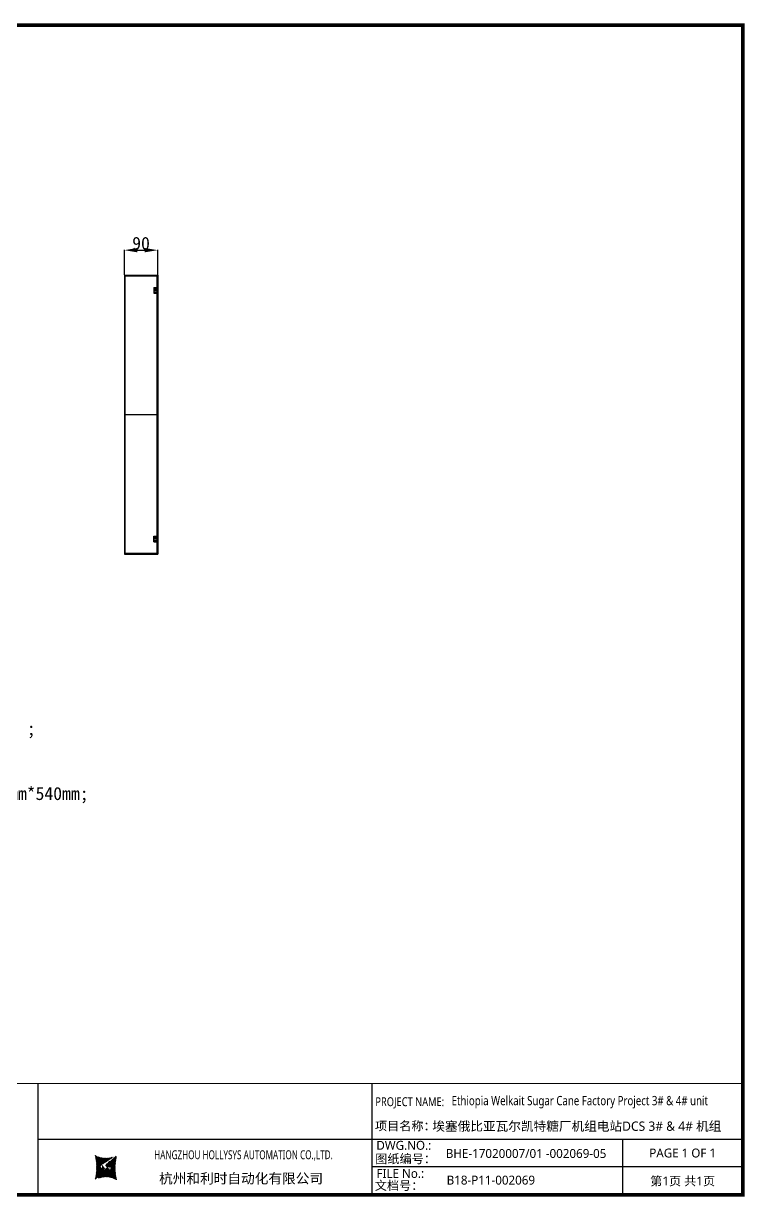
# Model space of a CAD drawing. Extents: x 81437 to 204847, y -54769 to -29444.
# Drawn here: x 93583 to 95526, y -32606 to -29444 of the extents above; entities that cross this region are included whole.
import ezdxf
from ezdxf.enums import TextEntityAlignment as Align
from ezdxf.lldxf.tags import DXFTag

# ---------------------------------------------------------------- set-up
doc = ezdxf.new("R2010")
doc.units = 0
doc.header["$LTSCALE"] = 100
doc.header["$MEASUREMENT"] = 0
for name, color, linetype in [('DEFAULT_2', 8, 'HIDDEN'), ('t', 1, 'Continuous'), ('标准图框及表格', 7, 'Continuous')]:
    doc.layers.add(name, color=color, linetype=linetype)
doc.styles.add('HZ', font='arial.ttf', dxfattribs={"width": 0.7})
doc.styles.get("Standard").update_dxf_attribs({"font": ''})
doc.styles.add('微软雅黑', font='')
doc.styles.get('Standard').set_extended_font_data('SimSun')
doc.styles.get('微软雅黑').set_extended_font_data('Microsoft YaHei')
tags = doc.linetypes.add('CENTER', pattern=[2, 1.25, -0.25, 0.25, -0.25]).pattern_tags.tags
tags[10:11] = [DXFTag(74, 4), DXFTag(75, 0), DXFTag(340, '0'), DXFTag(46, 1.0), DXFTag(50, 0.0), DXFTag(44, 0.0), DXFTag(45, 0.0)]
tags[8:9] = [DXFTag(74, 4), DXFTag(75, 0), DXFTag(340, '0'), DXFTag(46, 1.0), DXFTag(50, 0.0), DXFTag(44, 0.0), DXFTag(45, 0.0)]
tags[6:7] = [DXFTag(74, 4), DXFTag(75, 0), DXFTag(340, '0'), DXFTag(46, 1.0), DXFTag(50, 0.0), DXFTag(44, 0.0), DXFTag(45, 0.0)]
tags[4:5] = [DXFTag(74, 4), DXFTag(75, 0), DXFTag(340, '0'), DXFTag(46, 1.0), DXFTag(50, 0.0), DXFTag(44, 0.0), DXFTag(45, 0.0)]
tags = doc.linetypes.add('HIDDEN', pattern=[0.375, 0.25, -0.125]).pattern_tags.tags
tags[6:7] = [DXFTag(74, 4), DXFTag(75, 0), DXFTag(340, '0'), DXFTag(46, 1.0), DXFTag(50, 0.0), DXFTag(44, 0.0), DXFTag(45, 0.0)]
tags[4:5] = [DXFTag(74, 4), DXFTag(75, 0), DXFTag(340, '0'), DXFTag(46, 1.0), DXFTag(50, 0.0), DXFTag(44, 0.0), DXFTag(45, 0.0)]
doc.dimstyles.new('ISO-25', dxfattribs={"dimtxt": 35, "dimasz": 35, "dimexe": 1.25, "dimexo": 0.625, "dimtad": 1, "dimtoh": 1, "dimdec": 0, "dimtxsty": 'Standard', "dimcen": 2.5, "dimadec": 0, "dimazin": 0, "dimtfac": 1, "dimtdec": 0, "dimtmove": 0, "dimatfit": 3, "dimfxl": 1, "dimarcsym": 0})
pattern_1 = [(45, (-6.162819773475348, -58.86246267448996), (-0.736262898216564, 0.7362628982165641), [])]

# ---------------------------------------------------------------- blocks, each defined once
blk = doc.blocks.new('底座尺寸图')
at = {"insert": (-105.3138215251674, -1673.188918277727), "char_height": 35, "width": 5780.961731646574, "attachment_point": 4}
blk.add_mtext('Size stated below:\\P尺寸说明如下：\\P\\P1、The cabinet base size：{\\fSimSun|b0|i0|c134|p54;800mm*752mm*90mm}（W*D*H）;\\P   机柜底座尺寸：{\\fSimSun|b0|i0|c134|p54;800mm*752mm*90mm}（宽*深*高）\\P\\P2、Base and channel steel fixed orifice size：450mm*540mm;\\P   底座与槽钢固定孔尺寸：{\\fSimSun|b0|i0|c134|p54;450mm*690}mm\\P\\P3、Fixed hole size:56mm*16mm;\\P   固定孔开孔尺寸：56mm*16mm\\P\\P4、The base plate width size:50mm.\\P   底座钢板宽度尺寸:50mm', dxfattribs=at)
blk = doc.blocks.new('图框')
at = {"layer": '标准图框及表格'}
h = blk.add_hatch(dxfattribs=at)
h.set_pattern_fill('ANSI31', color=5, scale=8.329863809039892, style=0)
h.set_pattern_definition(pattern_1)
edge = h.paths.add_edge_path()
edge.add_arc((2393.094436262916, -3057.016314091056), 55.18534773488954, 238.1092081981581, 291.6531626184834)
edge.add_line((2413.457117633552, -3108.307481089123), (2382.362679957259, -3129.105284474292))
edge.add_arc((2232.744557938924, -3137.191253253037), 135.3602868968974, 346.3915348661821, 374.2500326978034)
edge.add_line((2364.304773850054, -3169.039594784347), (2391.343418124445, -3146.7148906974))
edge.add_line((2385.17637942767, -3139.143911424919), (2389.981166822123, -3139.761302572286))
edge.add_spline(control_points=[(2391.307199095063, -3146.750097628447), (2392.196661605914, -3145.885543305817), (2393.808172678844, -3144.319160410171), (2393.706362376579, -3140.114756849009), (2391.263680388605, -3139.875266105763), (2389.959101290711, -3139.747359722689)], knot_values=[0, 0, 0, 0, 6.844331067525468, 12.40042740766005, 18.76924275352248, 18.76924275352248, 18.76924275352248, 18.76924275352248], weights=[1, 1, 1, 1, 1, 1], degree=3, periodic=0)
edge.add_spline(control_points=[(2382.352543285211, -3129.127895979397), (2381.626555155563, -3129.73152025812), (2380.315378592357, -3130.821700626719), (2379.381276507607, -3132.24510027398), (2378.964379386169, -3132.880374753903)], knot_values=[0, 0, 0, 0, 5.253673658024614, 9.488438564008057, 9.488438564008057, 9.488438564008057, 9.488438564008057], weights=[1, 1, 1, 1, 1], degree=3, periodic=0)
edge.add_spline(control_points=[(2380.109845815059, -3131.144179531064), (2379.558651433159, -3131.767985770505), (2378.469607692277, -3133.249177120419), (2378.75000888206, -3136.59141356358), (2381.696031569307, -3138.758015293683), (2384.022624161043, -3139.007997601494), (2385.15175362843, -3139.129317677358)], knot_values=[10.66597461496156, 10.66597461496156, 10.66597461496156, 10.66597461496156, 18.97770399508879, 28.89455822145742, 41.119553648298, 52.64692538081317, 52.64692538081317, 52.64692538081317, 52.64692538081317], weights=[1, 1, 1, 1, 1, 1, 1], degree=3, periodic=0)
h = blk.add_hatch(dxfattribs=at)
h.set_pattern_fill('ANSI31', color=3, scale=8.329863809039892, style=0)
h.set_pattern_definition(pattern_1)
edge = h.paths.add_edge_path()
edge.add_line((2396.306912351669, -3134.638821765021), (2401.543221691929, -3135.303048767099))
edge.add_spline(control_points=[(2394.881673431148, -3127.632408877759), (2393.992210920092, -3128.496963200258), (2392.380699847337, -3130.063346096064), (2392.482510149457, -3134.26774965708), (2394.925192137576, -3134.507240400384), (2396.229771235499, -3134.635146783385)], knot_values=[0, 0, 0, 0, 6.844331067526932, 12.40042740766158, 18.76924275352342, 18.76924275352342, 18.76924275352342, 18.76924275352342], weights=[1, 1, 1, 1, 1, 1], degree=3, periodic=0)
edge.add_line((2421.884098676157, -3105.342911721815), (2394.845454401773, -3127.667615808762))
edge.add_spline(control_points=[(2406.462349776273, -3142.781070641064), (2406.85282482484, -3142.285248106444), (2407.700959278394, -3140.915136680455), (2407.438863643569, -3137.791092942495), (2404.4928409567, -3135.624491212552), (2402.166248364556, -3135.374508904741), (2401.037118897577, -3135.253188828716)], knot_values=[12.65408913243743, 12.65408913243743, 12.65408913243743, 12.65408913243743, 18.97770399508879, 28.89455822145742, 41.119553648298, 52.64692538081317, 52.64692538081317, 52.64692538081317, 52.64692538081317], weights=[1, 1, 1, 1, 1, 1, 1], degree=3, periodic=0)
edge.add_line((2405.463463917236, -3143.838156073773), (2406.618423075823, -3142.594514654259))
edge.add_line((2403.858524028219, -3145.261600863971), (2405.463463917236, -3143.838156073904))
edge.add_line((2372.73175489228, -3166.075025417009), (2403.826192568573, -3145.277222031841))
edge.add_arc((2393.094436262916, -3217.366192415033), 55.18534773488965, 58.10920819815809, 111.6531626184834)
edge.add_arc((2553.444314586908, -3137.191253253037), 135.360286896897, 166.3915348661823, 194.2500326978024)
at = {"color": 7}
for p, q in [((2209.47921527367, -2910.443887418679), (2209.47921527367, -3210.443887418679)), ((3109.47921527367, -2910.443887418679), (3109.47921527367, -3210.443887418679)), ((2209.47921527367, -3060.443887418679), (3109.47921527367, -3060.443887418679)), ((3109.47921527367, -3060.443887418679), (4109.47921527367, -3060.443887418679)), ((3785.62275226965, -3060.443887418679), (3785.62275226965, -3210.443887418679)), ((4109.47921527367, -3135.443887418679), (3109.47921527367, -3135.443887418679))]:
    blk.add_line(p, q, dxfattribs=at)
at = {"color": 7, "const_width": 3}
blk.add_lwpolyline([(4109.47921527367, -2910.443887418679), (-6.162819773475348, -2910.443887418679)], dxfattribs=at)
at = {"layer": 't', "color": 7, "const_width": 9.61519705431492}
blk.add_lwpolyline([(4109.47921527367, -3210.443887418679), (4109.47921527367, -58.86246267448996), (-6.162819773475348, -58.86246267448996), (-6.162819773475348, -3210.443887418679)], close=True, dxfattribs=at)
at = {"color": 7, "linetype": 'CENTER', "style": '微软雅黑'}
for s, height, p in [('项目名称：', 24, (3118.237888517288, -3036.94681899895)), ('图纸编号：', 24, (3119.058468482224, -3125.527001057468)), ('杭州和利时自动化有限公司', 27, (2536.38633266712, -3179.976961063531)), ('文档号：', 24, (3117.869572934458, -3197.591179766443))]:
    blk.add_text(s, height=height, dxfattribs=at).set_placement(p)
at = {"color": 7, "style": '微软雅黑', "flags": 8}
for tag, p, height in [('DWG.NAME:', (1375.473639447489, -2969.2419877869), 25), ('DWG.NO.:', (3122.023352488108, -3089.264933317976), 24), ('图纸编号', (3309.199899152482, -3111.267140832559), 24), ('FILENO.:', (3122.509725826509, -3164.966587124836), 24), ('文档号', (3311.563545755656, -3182.994948628203), 24)]:
    blk.add_attdef(tag, p, '', height=height, dxfattribs=at)
at = {"color": 7, "style": '微软雅黑', "width": 0.8, "flags": 8}
for tag, p, height in [('PROJECTNAME:', (3119.317365890063, -2971.670387076527), 24), ('PROJECT_NAME', (3324.743137664682, -2969.191656158461), 25)]:
    blk.add_attdef(tag, p, '', height=height, dxfattribs=at)
at = {"color": 7, "style": '微软雅黑', "flags": 8}
for tag, height, width, p in [('RENLIU', 24, 0.7, (692.0254873090671, -3009.243060483925)), ('SHUFENWANG', 24, 0.7, (879.6254712981536, -3009.243060483925)), ('FANGHOU', 24, 0.7, (1063.567935676903, -3009.243060483925)), ('DANDANLI', 24, 0.7, (1243.852880445316, -3009.243060483925)), ('#10STATIONONTROLCABINETCOVER', 30, 0.6, (1771.737284051596, -3076.044837234568)), ('HANGZHOUHOLLYSYSAUTOMATIONCO.,LTD.', 24, 0.7, (2763.919484516009, -3104.577265918681))]:
    blk.add_attdef(tag, text='', height=height, dxfattribs=dict(at, width=width)).set_placement(p, align=Align.MIDDLE)
for tag, p in [('图纸名称:', (1371.649552043295, -3024.785799731683)), ('项目名称', (3272.897224152879, -3045.626842364768))]:
    blk.add_attdef(tag, text='', height=25, dxfattribs=at).set_placement(p, align=Align.BOTTOM_LEFT)
at = {"color": 7, "flags": 8}
blk.add_attdef('A', text='', height=23, dxfattribs=at).set_placement((53.73638948711596, -3033.744016823508), align=Align.MIDDLE)
at = {"color": 7, "style": '微软雅黑', "flags": 8}
for tag, height, p in [('设计时间', 23, (207.7030023673433, -3033.744016823508)), ('刘仁', 23, (692.0254873090671, -3061.050838701933)), ('王姝芬', 23, (879.6254712981536, -3061.050838701933)), ('侯方', 23, (1063.567935676903, -3061.050838701933)), ('李丹丹', 23, (1243.852880445316, -3061.050838701933)), ('PAGEXOFX', 24, (3947.55098377166, -3097.943887418679)), ('REV.', 24, (53.21983990701119, -3121.911417548025)), ('DATE', 24, (202.7449719716897, -3121.911417548025)), ('DESCRIPTION', 24, (445.5564698352027, -3121.911417548025)), ('PREPARED', 24, (692.0254873090671, -3121.911417548025)), ('CHECKED', 24, (879.625471298139, -3121.911417548025)), ('SIGNED', 24, (1063.567935676889, -3121.911417548025)), ('APPROVED', 24, (1243.852880445316, -3121.911417548025)), ('图纸名称', 30, (1771.737284051596, -3153.557526718527)), ('第几页共几页', 24, (3947.55098377166, -3172.943887418679))]:
    blk.add_attdef(tag, text='', height=height, dxfattribs=at).set_placement(p, align=Align.MIDDLE)
at = {"layer": '标准图框及表格', "color": 5, "style": 'HZ'}
for s, p in [('pgqh', (2367.722055843864, -3118.539690870716)), ('hollilas', (2367.889081852576, -3144.830947292762))]:
    blk.add_text(s, height=5.205656721233694, dxfattribs=at).set_placement(p)
at = {"layer": '标准图框及表格', "color": 3, "style": 'HZ'}
for s, height, p in [('auto', 8.676094535389492, (2394.744307490306, -3133.062499086471)), ('hollysys', 4.338047267694746, (2396.375285240625, -3158.593924068552))]:
    blk.add_text(s, height=height, dxfattribs=at).set_placement(p)
blk = doc.blocks.new('*D248')
at = {"color": 0, "lineweight": -2, "transparency": 16777216}
for p, q in [((93854.68887747912, -30121.75186011278), (93854.68887747912, -30054.05376284161)), ((93889.68887747912, -30055.30376284161), (93909.68887747912, -30055.30376284161)), ((93944.68887747912, -30121.75186011278), (93944.68887747912, -30054.05376284161))]:
    blk.add_line(p, q, dxfattribs=at)
at = {"color": 0, "transparency": 16777216}
for points in [[(93889.68887747912, -30049.47042950827), (93889.68887747912, -30061.13709617494), (93854.68887747912, -30055.30376284161)], [(93909.68887747912, -30061.13709617494), (93909.68887747912, -30049.47042950827), (93944.68887747912, -30055.30376284161)]]:
    blk.add_solid(points, dxfattribs=at)
at = {"layer": 'Defpoints', "color": 0, "transparency": 16777216}
for p in [(93944.68887747912, -30055.30376284161), (93854.68887747912, -30122.37686011278), (93944.68887747912, -30122.37686011278)]:
    blk.add_point(p, dxfattribs=at)
at = {"color": 0, "transparency": 16777216, "insert": (93899.60750701383, -30037.17876284161), "char_height": 35, "attachment_point": 5}
blk.add_mtext('90', dxfattribs=at)

msp = doc.modelspace()

# ---------------------------------------------------------------- linework, layer by layer
at = {"color": 7, "linetype": 'Continuous'}
for p, q in [((93854.68887747912, -30122.37686011278), (93854.68887747912, -30874.37686011278)), ((93854.68887747912, -30122.37686011278), (93944.68887747912, -30122.37686011278)), ((93854.68887747912, -30124.37686011278), (93857.18887747912, -30124.37686011278)), ((93854.68887747912, -30125.08396689386), (93857.18887747912, -30125.08396689386)), ((93857.18887747912, -30872.37686011278), (93857.18887747912, -30124.37686011278)), ((93857.18887747912, -30124.87686011278), (93942.18887747912, -30124.87686011278)), ((93942.18887747912, -30124.37686011278), (93942.18887747912, -30872.37686011278)), ((93944.68887747912, -30124.37686011278), (93942.18887747912, -30124.37686011278)), ((93944.68887747912, -30125.08396689386), (93942.18887747912, -30125.08396689386)), ((93944.68887747912, -30122.37686011278), (93944.68887747912, -30874.37686011278)), ((93854.68887747912, -30128.87686011278), (93857.18887747912, -30128.87686011278)), ((93854.68887747912, -30135.94153251247), (93857.18887747912, -30135.94153251247)), ((93857.18887747912, -30141.30579230086), (93854.68887747912, -30141.30579230086)), ((93854.68887747912, -30142.87370143116), (93857.18887747912, -30142.87370143116)), ((93857.18887747912, -30145.37686011278), (93854.68887747912, -30145.37686011278)), ((93857.18887747912, -30148.37686011278), (93854.68887747912, -30148.37686011278)), ((93854.68887747912, -30157.12686011278), (93857.18887747912, -30157.12686011278)), ((93933.78887747909, -30155.68222440007), (93933.78887747909, -30171.07149582538)), ((93933.78887747909, -30155.68222440007), (93942.18887747912, -30155.68222440007)), ((93942.18887747912, -30128.87686011278), (93944.68887747912, -30128.87686011278)), ((93942.18887747912, -30135.94153251247), (93944.68887747912, -30135.94153251247)), ((93942.18887747912, -30141.30579230086), (93944.68887747912, -30141.30579230086)), ((93942.18887747912, -30142.87370143116), (93944.68887747912, -30142.87370143116)), ((93944.68887747912, -30145.37686011278), (93942.18887747912, -30145.37686011278)), ((93942.18887747912, -30148.37686011278), (93944.68887747912, -30148.37686011278)), ((93942.18887747912, -30157.12686011278), (93944.68887747912, -30157.12686011278)), ((93857.18887747912, -30161.37686011278), (93854.68887747912, -30161.37686011278)), ((93854.68887747912, -30169.62686011278), (93857.18887747912, -30169.62686011278)), ((93854.68887747912, -30172.37686011278), (93857.18887747912, -30172.37686011278)), ((93854.68887747912, -30173.08396689386), (93857.18887747912, -30173.08396689386)), ((93933.78887747909, -30159.37686011278), (93942.18887747912, -30159.37686011278)), ((93933.78887747909, -30163.37686011278), (93942.18887747912, -30163.37686011278)), ((93933.78887747909, -30167.37686011278), (93942.18887747912, -30167.37686011278)), ((93933.78887747909, -30171.07149582538), (93942.18887747912, -30171.07149582538)), ((93944.68887747912, -30161.37686011278), (93942.18887747912, -30161.37686011278)), ((93942.18887747912, -30169.62686011278), (93944.68887747912, -30169.62686011278)), ((93944.68887747912, -30172.37686011278), (93942.18887747912, -30172.37686011278)), ((93944.68887747912, -30173.08396689386), (93942.18887747912, -30173.08396689386)), ((93854.68887747912, -30498.37686011278), (93944.68887747912, -30498.37686011278)), ((93854.68887747912, -30823.66975333159), (93857.18887747912, -30823.66975333159)), ((93854.68887747912, -30824.37686011278), (93857.18887747912, -30824.37686011278)), ((93854.68887747912, -30827.12686011278), (93857.18887747912, -30827.12686011278)), ((93857.18887747912, -30835.37686011278), (93854.68887747912, -30835.37686011278)), ((93854.68887747912, -30839.62686011278), (93857.18887747912, -30839.62686011278)), ((93857.18887747912, -30848.37686011278), (93854.68887747912, -30848.37686011278)), ((93857.18887747912, -30851.37686011278), (93854.68887747912, -30851.37686011278)), ((93933.78887747909, -30825.68222440007), (93942.18887747912, -30825.68222440007)), ((93933.78887747909, -30841.07149582538), (93933.78887747909, -30825.68222440007)), ((93933.78887747909, -30829.37686011278), (93942.18887747912, -30829.37686011278)), ((93933.78887747909, -30833.37686011278), (93942.18887747912, -30833.37686011278)), ((93933.78887747909, -30837.37686011278), (93942.18887747912, -30837.37686011278)), ((93933.78887747909, -30841.07149582538), (93942.18887747912, -30841.07149582538)), ((93944.68887747912, -30823.66975333159), (93942.18887747912, -30823.66975333159)), ((93944.68887747912, -30824.37686011278), (93942.18887747912, -30824.37686011278)), ((93942.18887747912, -30827.12686011278), (93944.68887747912, -30827.12686011278)), ((93944.68887747912, -30835.37686011278), (93942.18887747912, -30835.37686011278)), ((93942.18887747912, -30839.62686011278), (93944.68887747912, -30839.62686011278)), ((93942.18887747912, -30848.37686011278), (93944.68887747912, -30848.37686011278)), ((93944.68887747912, -30851.37686011278), (93942.18887747912, -30851.37686011278)), ((93854.68887747912, -30853.88001879428), (93857.18887747912, -30853.88001879428)), ((93857.18887747912, -30855.44792792459), (93854.68887747912, -30855.44792792459)), ((93854.68887747912, -30860.81218771306), (93857.18887747912, -30860.81218771306)), ((93854.68887747912, -30867.87686011278), (93857.18887747912, -30867.87686011278)), ((93854.68887747912, -30871.66975333159), (93857.18887747912, -30871.66975333159)), ((93854.68887747912, -30872.37686011278), (93857.18887747912, -30872.37686011278)), ((93854.68887747912, -30874.37686011278), (93944.68887747912, -30874.37686011278)), ((93857.18887747912, -30871.87686011278), (93942.18887747912, -30871.87686011278)), ((93942.18887747912, -30853.88001879428), (93944.68887747912, -30853.88001879428)), ((93942.18887747912, -30855.44792792459), (93944.68887747912, -30855.44792792459)), ((93942.18887747912, -30860.81218771306), (93944.68887747912, -30860.81218771306)), ((93942.18887747912, -30867.87686011278), (93944.68887747912, -30867.87686011278)), ((93944.68887747912, -30871.66975333159), (93942.18887747912, -30871.66975333159)), ((93944.68887747912, -30872.37686011278), (93942.18887747912, -30872.37686011278))]:
    msp.add_line(p, q, dxfattribs=at)
at = {"layer": 'DEFAULT_2', "color": 8, "linetype": 'HIDDEN'}
for p, q in [((93942.18887747912, -30158.37686011278), (93933.78887747909, -30158.37686011278)), ((93942.18887747912, -30168.37686011278), (93933.78887747909, -30168.37686011278)), ((93942.18887747912, -30828.37686011278), (93933.78887747909, -30828.37686011278)), ((93942.18887747912, -30838.37686011278), (93933.78887747909, -30838.37686011278))]:
    msp.add_line(p, q, dxfattribs=at)

# ---------------------------------------------------------------- block references
at = {"color": 1}
ref = msp.add_blockref('图框', (91411.78974008097, -29390.33974976701), dxfattribs=at)
ref.add_attrib('PROJECTNAME:', 'PROJECT NAME:', (94531.10710597104, -32362.01013684354), dxfattribs={"color": 7, "height": 24, "style": '微软雅黑', "width": 0.8000000000000002})
ref.add_attrib('FILENO.:', 'FILE No.:', (94534.29946590748, -32555.30633689184), dxfattribs={"color": 7, "height": 24, "style": '微软雅黑'})
ref.add_attrib('DWG.NO.:', 'DWG.NO.:', (94533.81309256908, -32479.60468308498), dxfattribs={"color": 7, "height": 24, "style": '微软雅黑'})
ref.add_attrib('PAGEXOFX', 'PAGE 1 OF 1', dxfattribs={"color": 7, "height": 24, "style": '微软雅黑', "flags": 8}).set_placement((95359.34072385263, -32488.28363718569), align=Align.MIDDLE)
ref.add_attrib('PROJECT_NAME', 'Ethiopia Welkait Sugar Cane Factory Project 3# & 4# unit', (94736.53287774566, -32359.53140592547), dxfattribs={"color": 7, "height": 25, "style": '微软雅黑', "width": 0.8})
ref.add_attrib('项目名称', '埃塞俄比亚瓦尔凯特糖厂机组电站DCS 3# & 4# 机组', dxfattribs={"color": 7, "height": 25, "style": '微软雅黑'}).set_placement((94684.68696423386, -32435.96659213178), align=Align.BOTTOM_LEFT)
ref.add_attrib('HANGZHOUHOLLYSYSAUTOMATIONCO.,LTD.', 'HANGZHOU HOLLYSYS AUTOMATION CO.,LTD.', dxfattribs={"color": 7, "height": 24, "style": '微软雅黑', "width": 0.6999999999999998}).set_placement((94175.70922459698, -32494.91701568569), align=Align.MIDDLE)
ref.add_attrib('文档号', 'B18-P11-002069', (94723.35328583664, -32573.33469839521), dxfattribs={"color": 7, "height": 24, "style": '微软雅黑', "flags": 8})
ref.add_attrib('图纸编号', 'BHE-17020007/01 -002069-05', (94720.98963923345, -32501.60689059957), dxfattribs={"color": 7, "height": 24, "style": '微软雅黑', "flags": 8})
ref.add_attrib('第几页共几页', '第1页 共1页', dxfattribs={"color": 7, "height": 24, "style": '微软雅黑', "flags": 8}).set_placement((95359.34072385263, -32563.28363718569), align=Align.MIDDLE)
msp.add_blockref('底座尺寸图', (92482.30785125919, -29877.78172728421))

# ---------------------------------------------------------------- dimensions: what is measured, and where the dimension line sits
at = {"color": 3}
dim = msp.add_linear_dim(base=(93944.68887747912, -30055.30376284161), p1=(93854.68887747912, -30122.37686011278), p2=(93944.68887747912, -30122.37686011278), text='90', dimstyle='ISO-25', dxfattribs=at)
dim.commit()
dim.dimension.update_dxf_attribs({"geometry": '*D248', "text_midpoint": (93899.60750701383, -30055.30376284161), "dimtype": 160})

doc.saveas('drawing.dxf')
